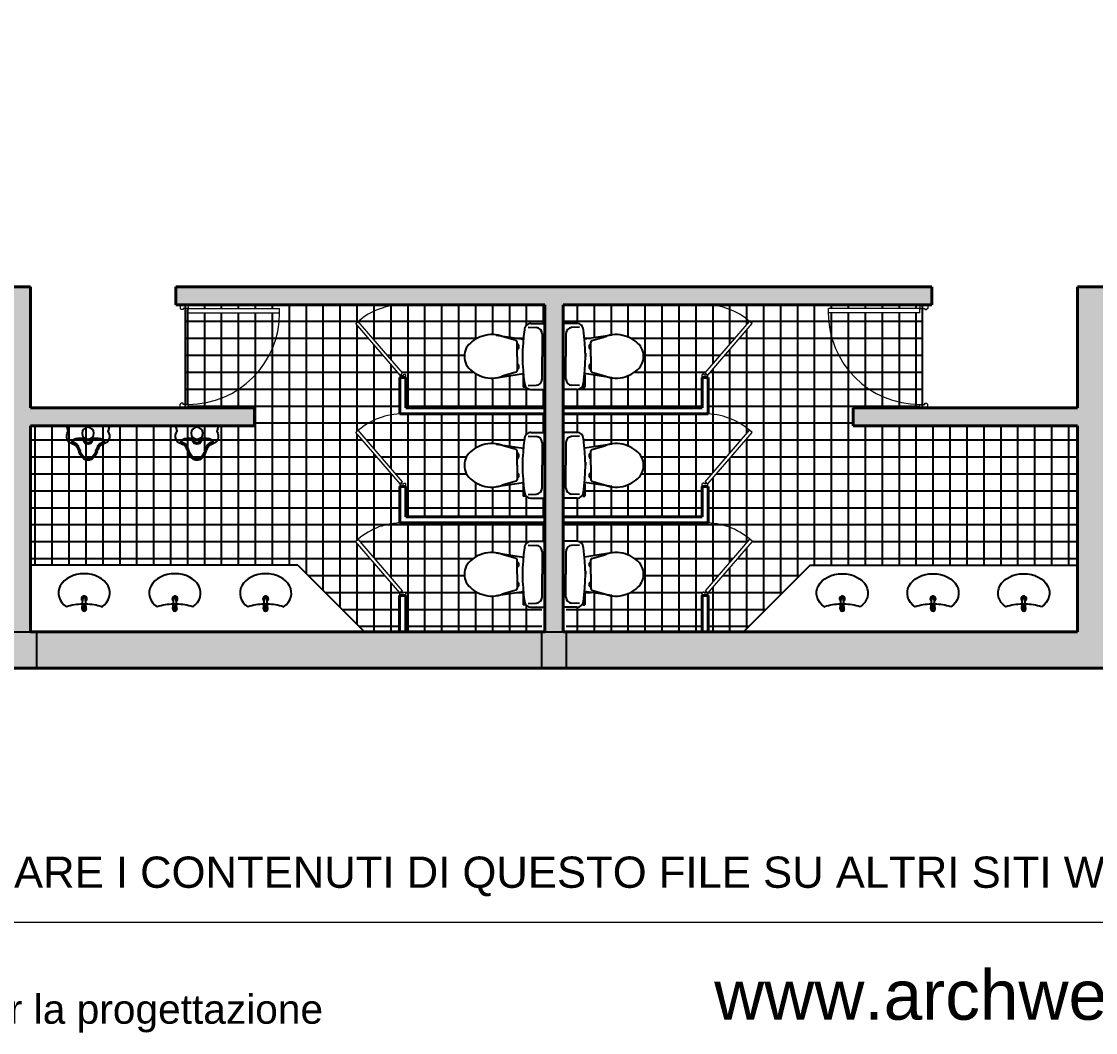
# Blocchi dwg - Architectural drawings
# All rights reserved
# Model space of a CAD drawing. Header units: millimetres. Extents: x 402.6 to 431.2, y 170 to 191.3.
# Drawn here: x 409.11 to 417.98, y 170.8 to 179.16 of the extents above; entities that cross this region are included whole.
import ezdxf

# ---------------------------------------------------------------- set-up
doc = ezdxf.new("R2010")
doc.units = ezdxf.units.MM
for name, color, linetype, lineweight in [('MURATURA sezioni - section wall', 7, 'Continuous', 40), ('PORTE finestre - doors windows', 252, 'Continuous', 5), ('www.archweb.it - All rights reserved', 2, 'Continuous', 5)]:
    doc.layers.add(name, color=color, linetype=linetype, lineweight=lineweight)
for name, color, linetype in [('MURATURE tratteggi - hatch wall', 253, 'Continuous'), ('PAVIMENTI - flooring', 250, 'Continuous'), ('SANITARI', 175, 'Continuous')]:
    doc.layers.add(name, color=color, linetype=linetype)
doc.layers.add('PILASTRI - structure', color=7, linetype='Continuous', plot=False)
doc.styles.get("Standard").update_dxf_attribs({"font": 'arial.ttf'})
pattern_1 = [(0, (0, 0), (3e-17, 0.14), []), (90, (0, 0), (-0.14, 4e-17), [])]

msp = doc.modelspace()

# ---------------------------------------------------------------- hatches: boundary and pattern name
at = {"layer": 'MURATURE tratteggi - hatch wall'}
h = msp.add_hatch(color=256, dxfattribs=at)
h.dxf.hatch_style = 1
h.paths.add_polyline_path([(413.0307, 188.3044), (412.7807, 188.3044), (412.7808, 188.0544), (412.8261, 188.0544), (412.8261, 179.8069), (409.8212, 179.8069), (409.8212, 180.5001), (409.6315, 180.5001), (409.6315, 180.3501), (409.6712, 180.3501), (409.6712, 179.6569), (416.6745, 179.6569), (416.6745, 180.0388), (416.7256, 180.0388), (416.7256, 180.1888), (416.5245, 180.1888), (416.5245, 179.8069), (414.5261, 179.8069), (414.5261, 180.3069), (414.3761, 180.3069), (414.3761, 179.8069), (412.9761, 179.8069), (412.9761, 181.0069), (415.6169, 181.0069), (415.6169, 181.1569), (412.9761, 181.1569), (412.9761, 188.0544), (413.0308, 188.0544)])
h.paths.add_polyline_path([(408.0307, 188.3044), (407.7807, 188.3044), (407.7808, 188.0544), (407.8212, 188.0544), (407.8212, 188.0045), (407.9712, 188.0045), (407.9712, 188.0544), (408.0308, 188.0544)])
h.paths.add_polyline_path([(407.9712, 187.0995), (407.8212, 187.0995), (407.8212, 185.0826), (407.7713, 185.0826), (407.7713, 184.9826), (407.8212, 184.9826), (407.8212, 179.6569), (408.0712, 179.6569), (408.0712, 180.3501), (408.1015, 180.3501), (408.1015, 180.5001), (407.9712, 180.5001)])
h.paths.add_polyline_path([(403.0308, 188.0444), (403.5157, 188.0444), (403.5157, 188.3045), (402.7808, 188.3045), (402.7808, 179.6568), (403.0308, 179.6568), (403.0308, 184.9825), (406.8663, 184.9826), (406.8663, 185.0826), (403.0308, 185.0826)])
h.paths.add_polyline_path([(419.4809, 188.3444), (416.9987, 188.3444), (416.9987, 188.0444), (417.8309, 188.0444), (417.8309, 180.1888), (417.7006, 180.1888), (417.7006, 180.0388), (417.8309, 180.0388), (417.8309, 179.6569), (421.3309, 179.6569), (421.3309, 179.8069), (419.6809, 179.8069), (419.6809, 180.3069), (419.5309, 180.3069), (419.5309, 179.8069), (418.1309, 179.8069), (418.1309, 181.0069), (419.6809, 181.0069), (419.6809, 181.1569), (418.1309, 181.1569), (418.1309, 183.1569), (421.3309, 183.1569), (421.3309, 183.3069), (418.1309, 183.3069), (418.1309, 188.0444), (419.4809, 188.0444)])
h.paths.add_polyline_path([(423.6434, 188.3444), (420.9809, 188.3444), (420.9809, 188.0444), (422.3309, 188.0444), (422.3309, 179.9569), (422.4809, 179.9569), (422.4809, 188.0444), (423.6434, 188.0444)])
h.paths.add_polyline_path([(427.8184, 188.3444), (425.1434, 188.3444), (425.1434, 188.0444), (426.3059, 188.0444), (426.3059, 183.3069), (423.4809, 183.3069), (423.4809, 183.1569), (426.3059, 183.1569), (426.3059, 181.1569), (424.7559, 181.1569), (424.7559, 181.0069), (426.3059, 181.0069), (426.3059, 179.8069), (424.9059, 179.8069), (424.9059, 180.3069), (424.7559, 180.3069), (424.7559, 179.8069), (423.5309, 179.8069), (423.5309, 179.6569), (428.6549, 179.6569), (428.6549, 179.8069), (428.0059, 179.8069), (428.0059, 180.3069), (427.8559, 180.3069), (427.8559, 179.8069), (426.4559, 179.8069), (426.4559, 181.0069), (428.0059, 181.0069), (428.0059, 181.1569), (426.4559, 181.1569), (426.4559, 183.1569), (429.6809, 183.1569), (429.6809, 183.3069), (426.4559, 183.3069), (426.4559, 188.0444), (427.8184, 188.0444)])
h.paths.add_polyline_path([(430.9809, 188.3444), (429.3184, 188.3444), (429.3184, 188.0444), (430.6809, 188.0444), (430.6809, 179.8069), (429.6549, 179.8069), (429.6549, 179.6569), (430.9809, 179.6569)])
h.paths.add_polyline_path([(430.9809, 176.9651), (427.3553, 176.9651), (427.3553, 176.8151), (430.6809, 176.8151), (430.6809, 174.1151), (427.7309, 174.1151), (427.7309, 175.9651), (427.5809, 175.9651), (427.5809, 174.1151), (426.4309, 174.1151), (426.4309, 175.8151), (426.8869, 175.8151), (426.8869, 175.9651), (426.4309, 175.9651), (426.4309, 176.8151), (426.5053, 176.8151), (426.5053, 176.9651), (421.8309, 176.9651), (421.8309, 176.8151), (426.2809, 176.8151), (426.2809, 174.1151), (420.1309, 174.1151), (420.1309, 174.5151), (419.9809, 174.5151), (419.9809, 174.1151), (418.1309, 174.1151), (418.1309, 175.6151), (419.9809, 175.6151), (419.9809, 175.4151), (420.1309, 175.4151), (420.1309, 176.9651), (417.8309, 176.9651), (417.8309, 175.9651), (415.9794, 175.9651), (415.9794, 175.8151), (417.8309, 175.8151), (417.8309, 174.1151), (413.5809, 174.1151), (413.5809, 176.8151), (416.6294, 176.8151), (416.6294, 176.9651), (410.3824, 176.9651), (410.3824, 176.8151), (413.4309, 176.8151), (413.4309, 174.1151), (409.1809, 174.1151), (409.1809, 175.8151), (411.0324, 175.8151), (411.0324, 175.9651), (409.1809, 175.9651), (409.1809, 176.9651), (408.5676, 176.9651), (408.5676, 176.8151), (409.0309, 176.8151), (409.0309, 174.1151), (402.9808, 174.1151), (402.9808, 176.8151), (404.0845, 176.8151), (404.0845, 176.9651), (402.7808, 176.9651), (402.7808, 173.8151), (430.9809, 173.8151)])
h.paths.add_polyline_path([(419.8309, 176.7651), (419.8309, 175.9151), (418.1309, 175.9151), (418.1309, 176.7651)], flags=16)
at = {"layer": 'PAVIMENTI - flooring'}
h = msp.add_hatch(dxfattribs=at)
h.set_pattern_fill('_USER', color=256, scale=0.14, style=0, double=1, pattern_type=0)
h.set_pattern_definition(pattern_1)
h.paths.add_polyline_path([(409.1809, 174.6651), (411.3895, 174.6651), (411.9395, 174.1151), (412.2309, 174.1151), (412.2309, 174.4151), (412.2324, 174.4151), (412.2324, 174.4361), (411.8665, 174.861), (411.8878, 174.8793, -0.169865), (412.2324, 175.0147), (412.2324, 175.3151), (412.2339, 175.3151), (412.2339, 175.3361), (411.868, 175.761), (411.8892, 175.7793, -0.169187), (412.2324, 175.9146), (412.2324, 176.2151), (412.2339, 176.2151), (412.2339, 176.2361), (411.868, 176.661), (411.8892, 176.6793, -0.178241), (412.2521, 176.8151), (410.4831, 176.8151), (410.4831, 176.7867), (411.2387, 176.7867), (411.2387, 176.749, -0.414214), (410.4831, 175.9934), (410.4831, 175.9651), (411.0324, 175.9651), (411.0324, 175.8151), (410.7323, 175.8151), (410.7219, 175.7753, 0.191102), (410.7228, 175.7677, -0.191102), (410.7219, 175.7753), (410.7323, 175.8151), (410.3791, 175.8151), (410.3895, 175.7753, -0.191103), (410.3886, 175.7677, 0.191103), (410.3895, 175.7753), (410.3791, 175.8151), (409.8323, 175.8151), (409.8219, 175.7753, 0.191102), (409.8228, 175.7677, -0.191102), (409.8219, 175.7753), (409.8323, 175.8151), (409.4791, 175.8151), (409.4895, 175.7753, -0.191101), (409.4886, 175.7677), (409.4886, 175.7677), (409.4886, 175.7677, -0.00003), (409.4886, 175.7677, 0.191102), (409.4895, 175.7753), (409.4791, 175.8151), (409.1809, 175.8151)])
h.paths.add_polyline_path([(412.2536, 174.4544), (412.2324, 174.4361), (412.2634, 174.4361), (412.2634, 174.4431), (412.2739, 174.4431), (412.2809, 174.4361), (412.2809, 174.4151), (412.2809, 174.1151), (413.4059, 174.1151), (413.4059, 174.3176), (413.3157, 174.3176, -0.294145), (413.2676, 174.3486), (413.2676, 174.3363), (413.2512, 174.3363), (413.2512, 174.4323, 0.026908), (413.2538, 174.4376, -0.001904), (413.2526, 174.4486), (413.0576, 174.4184, -0.077173), (412.981, 174.4101, -0.083251), (412.8971, 174.4291, -0.091357), (412.8289, 174.4679, -0.110468), (412.7817, 174.5223, -0.114706), (412.7659, 174.5901, -0.114706), (412.7817, 174.6578, -0.110468), (412.8289, 174.7122, -0.091357), (412.8971, 174.7511, -0.083251), (412.981, 174.7701, -0.069464), (413.0502, 174.7629), (413.253, 174.7315, -0.013532), (413.2628, 174.8097, -0.414361), (413.3157, 174.8626), (413.4309, 174.8626), (413.4309, 175.0151), (412.2506, 175.0151, 0.178241), (411.8878, 174.8793)])
h.paths.add_polyline_path([(412.2824, 175.0651), (413.4309, 175.0651), (413.4309, 175.2176), (413.3157, 175.2176, -0.294145), (413.2676, 175.2486), (413.2676, 175.2363), (413.2512, 175.2363), (413.2512, 175.3323, 0.026908), (413.2538, 175.3376, -0.001904), (413.2526, 175.3486), (413.0576, 175.3184, -0.077173), (412.981, 175.3101, -0.083251), (412.8971, 175.3291, -0.091357), (412.8289, 175.3679, -0.110468), (412.7817, 175.4223, -0.114706), (412.7659, 175.4901, -0.114706), (412.7817, 175.5578, -0.110468), (412.8289, 175.6122, -0.091357), (412.8971, 175.6511, -0.083251), (412.981, 175.6701, -0.069464), (413.0502, 175.6629), (413.253, 175.6315, -0.013532), (413.2628, 175.7097, -0.414361), (413.3157, 175.7626), (413.4309, 175.7626), (413.4309, 175.9151), (412.2521, 175.9151, 0.178241), (411.8892, 175.7793), (412.2551, 175.3544), (412.2339, 175.3361), (412.2649, 175.3361), (412.2649, 175.3431), (412.2754, 175.3431), (412.2824, 175.3361), (412.2824, 175.3151)])
h.paths.add_polyline_path([(412.2339, 176.2361), (412.2649, 176.2361), (412.2649, 176.2431), (412.2754, 176.2431), (412.2824, 176.2361), (412.2824, 176.2151), (412.2824, 175.9651), (413.4309, 175.9651), (413.4309, 176.1176), (413.3157, 176.1176, -0.294145), (413.2676, 176.1486), (413.2676, 176.1363), (413.2512, 176.1363), (413.2512, 176.2323, 0.026908), (413.2538, 176.2376, -0.001904), (413.2526, 176.2486), (413.0576, 176.2184, -0.077173), (412.981, 176.2101, -0.083251), (412.8971, 176.2291, -0.091357), (412.8289, 176.2679, -0.110468), (412.7817, 176.3223, -0.114706), (412.7659, 176.3901, -0.114706), (412.7817, 176.4578, -0.110468), (412.8289, 176.5122, -0.091357), (412.8971, 176.5511, -0.083251), (412.981, 176.5701, -0.069464), (413.0502, 176.5629), (413.253, 176.5315, -0.013532), (413.2628, 176.6097, -0.414361), (413.3157, 176.6626), (413.4309, 176.6626), (413.4309, 176.8151), (412.2521, 176.8151, 0.178241), (411.8892, 176.6793), (412.2551, 176.2544)])
h.paths.add_polyline_path([(410.4612, 175.9934), (410.4831, 175.9934, 0.414214), (411.2387, 176.749), (410.4831, 176.749), (410.4831, 176.7867), (410.4612, 176.7867)], flags=17)
h = msp.add_hatch(dxfattribs=at)
h.set_pattern_fill('_USER', color=256, scale=0.14, style=0, double=1, pattern_type=0)
h.set_pattern_definition(pattern_1)
h.paths.add_polyline_path([(417.8309, 174.6651), (415.6224, 174.6651), (415.0724, 174.1151), (414.7809, 174.1151), (414.7809, 174.4151), (414.7794, 174.4151), (414.7794, 174.4361), (415.1453, 174.861), (415.1241, 174.8793, 0.169865), (414.7794, 175.0147), (414.7794, 175.3151), (414.778, 175.3151), (414.778, 175.3361), (415.1438, 175.761), (415.1226, 175.7793, 0.169187), (414.7794, 175.9146), (414.7794, 176.2151), (414.778, 176.2151), (414.778, 176.2361), (415.1438, 176.661), (415.1226, 176.6793, 0.178241), (414.7597, 176.8151), (416.5287, 176.8151), (416.5287, 176.7867), (415.7732, 176.7867), (415.7732, 176.749, 0.414214), (416.5287, 175.9934), (416.5287, 175.9651), (415.9794, 175.9651), (415.9794, 175.8151), (416.2795, 175.8151), (416.29, 175.7753, -0.191102), (416.289, 175.7677, 0.191102), (416.29, 175.7753), (416.2795, 175.8151), (416.6328, 175.8151), (416.6224, 175.7753, 0.191103), (416.6233, 175.7677, -0.191103), (416.6224, 175.7753), (416.6328, 175.8151), (417.1795, 175.8151), (417.19, 175.7753, -0.191102), (417.189, 175.7677, 0.191102), (417.19, 175.7753), (417.1795, 175.8151), (417.5328, 175.8151), (417.5224, 175.7753, 0.191101), (417.5233, 175.7677), (417.5233, 175.7677), (417.5233, 175.7677, 0.00003), (417.5233, 175.7677, -0.191102), (417.5224, 175.7753), (417.5328, 175.8151), (417.8309, 175.8151)])
h.paths.add_polyline_path([(414.7582, 174.4544), (414.7794, 174.4361), (414.7484, 174.4361), (414.7484, 174.4431), (414.7379, 174.4431), (414.7309, 174.4361), (414.7309, 174.4151), (414.7309, 174.1151), (413.6059, 174.1151), (413.6059, 174.3176), (413.6961, 174.3176, 0.294145), (413.7443, 174.3486), (413.7443, 174.3363), (413.7607, 174.3363), (413.7607, 174.4323, -0.026908), (413.7581, 174.4376, 0.001904), (413.7592, 174.4486), (413.9543, 174.4184, 0.077173), (414.0309, 174.4101, 0.083251), (414.1148, 174.4291, 0.091357), (414.1829, 174.4679, 0.110468), (414.2302, 174.5223, 0.114706), (414.2459, 174.5901, 0.114706), (414.2302, 174.6578, 0.110468), (414.1829, 174.7122, 0.091357), (414.1148, 174.7511, 0.083251), (414.0309, 174.7701, 0.069464), (413.9616, 174.7629), (413.7589, 174.7315, 0.013532), (413.749, 174.8097, 0.414361), (413.6961, 174.8626), (413.5809, 174.8626), (413.5809, 175.0151), (414.7612, 175.0151, -0.178241), (415.1241, 174.8793)])
h.paths.add_polyline_path([(414.7294, 175.0651), (413.5809, 175.0651), (413.5809, 175.2176), (413.6961, 175.2176, 0.294145), (413.7443, 175.2486), (413.7443, 175.2363), (413.7607, 175.2363), (413.7607, 175.3323, -0.026908), (413.7581, 175.3376, 0.001904), (413.7592, 175.3486), (413.9543, 175.3184, 0.077173), (414.0309, 175.3101, 0.083251), (414.1148, 175.3291, 0.091357), (414.1829, 175.3679, 0.110468), (414.2302, 175.4223, 0.114706), (414.2459, 175.4901, 0.114706), (414.2302, 175.5578, 0.110468), (414.1829, 175.6122, 0.091357), (414.1148, 175.6511, 0.083251), (414.0309, 175.6701, 0.069464), (413.9616, 175.6629), (413.7589, 175.6315, 0.013532), (413.749, 175.7097, 0.414361), (413.6961, 175.7626), (413.5809, 175.7626), (413.5809, 175.9151), (414.7597, 175.9151, -0.178241), (415.1226, 175.7793), (414.7567, 175.3544), (414.778, 175.3361), (414.747, 175.3361), (414.747, 175.3431), (414.7365, 175.3431), (414.7294, 175.3361), (414.7294, 175.3151)])
h.paths.add_polyline_path([(414.778, 176.2361), (414.747, 176.2361), (414.747, 176.2431), (414.7365, 176.2431), (414.7294, 176.2361), (414.7294, 176.2151), (414.7294, 175.9651), (413.5809, 175.9651), (413.5809, 176.1176), (413.6961, 176.1176, 0.294145), (413.7443, 176.1486), (413.7443, 176.1363), (413.7607, 176.1363), (413.7607, 176.2323, -0.026908), (413.7581, 176.2376, 0.001904), (413.7592, 176.2486), (413.9543, 176.2184, 0.077173), (414.0309, 176.2101, 0.083251), (414.1148, 176.2291, 0.091357), (414.1829, 176.2679, 0.110468), (414.2302, 176.3223, 0.114706), (414.2459, 176.3901, 0.114706), (414.2302, 176.4578, 0.110468), (414.1829, 176.5122, 0.091357), (414.1148, 176.5511, 0.083251), (414.0309, 176.5701, 0.069464), (413.9616, 176.5629), (413.7589, 176.5315, 0.013532), (413.749, 176.6097, 0.414361), (413.6961, 176.6626), (413.5809, 176.6626), (413.5809, 176.8151), (414.7597, 176.8151, -0.178241), (415.1226, 176.6793), (414.7567, 176.2544)])
h.paths.add_polyline_path([(416.5506, 175.9934), (416.5287, 175.9934, -0.414214), (415.7732, 176.749), (416.5287, 176.749), (416.5287, 176.7867), (416.5506, 176.7867)], flags=17)

# ---------------------------------------------------------------- linework, layer by layer
at = {"layer": 'MURATURA sezioni - section wall'}
for p, q in [((409.1809, 176.9651), (408.5676, 176.9651)), ((409.1809, 175.9651), (409.1809, 176.9651)), ((416.6294, 176.9651), (410.3824, 176.9651)), ((410.3824, 176.9651), (410.3824, 176.8151)), ((416.6294, 176.9651), (416.6294, 176.8151)), ((417.8309, 175.9651), (417.8309, 176.9651)), ((417.8309, 176.9651), (420.1309, 176.9651)), ((413.4309, 176.8151), (410.3824, 176.8151)), ((413.4309, 174.1151), (413.4309, 176.8151)), ((413.5809, 174.1151), (413.5809, 176.8151)), ((416.6294, 176.8151), (413.5809, 176.8151)), ((412.2824, 176.2151), (412.2324, 176.2151)), ((412.2324, 175.9151), (412.2324, 176.2151)), ((412.2824, 175.9651), (412.2824, 176.2151)), ((414.7294, 175.9651), (414.7294, 176.2151)), ((414.7294, 176.2151), (414.7794, 176.2151)), ((414.7794, 175.9151), (414.7794, 176.2151)), ((411.0324, 175.9651), (409.1809, 175.9651)), ((411.0324, 175.9651), (411.0324, 175.8151)), ((412.2324, 175.9151), (413.4309, 175.9151)), ((412.2824, 175.9651), (413.4309, 175.9651)), ((414.7294, 175.9651), (413.5809, 175.9651)), ((414.7794, 175.9151), (413.5809, 175.9151)), ((415.9794, 175.9651), (417.8309, 175.9651)), ((415.9794, 175.9651), (415.9794, 175.8151)), ((409.1809, 175.8151), (409.1809, 174.1151)), ((411.0324, 175.8151), (409.1809, 175.8151)), ((415.9794, 175.8151), (417.8309, 175.8151)), ((417.8309, 174.1151), (417.8309, 175.8151)), ((412.2824, 175.3151), (412.2324, 175.3151)), ((412.2324, 175.0151), (412.2324, 175.3151)), ((412.2824, 175.0651), (412.2824, 175.3151)), ((414.7294, 175.0651), (414.7294, 175.3151)), ((414.7294, 175.3151), (414.7794, 175.3151)), ((414.7794, 175.0151), (414.7794, 175.3151)), ((412.2324, 175.0151), (413.4309, 175.0151)), ((412.2824, 175.0651), (413.4309, 175.0651)), ((414.7294, 175.0651), (413.5809, 175.0651)), ((414.7794, 175.0151), (413.5809, 175.0151)), ((412.2809, 174.4151), (412.2309, 174.4151)), ((412.2309, 174.1151), (412.2309, 174.4151)), ((412.2809, 174.1151), (412.2809, 174.4151)), ((414.7309, 174.1151), (414.7309, 174.4151)), ((414.7309, 174.4151), (414.7809, 174.4151)), ((414.7809, 174.1151), (414.7809, 174.4151)), ((413.4309, 174.1151), (409.1809, 174.1151)), ((417.8309, 174.1151), (413.5809, 174.1151))]:
    msp.add_line(p, q, dxfattribs=at)
msp.add_lwpolyline([(402.7808, 176.9651), (402.7808, 173.8151), (430.9809, 173.8151)], dxfattribs=at)
at = {"layer": 'PAVIMENTI - flooring'}
for p, q in [((410.4612, 175.9651), (410.4612, 176.8151)), ((416.5506, 175.9651), (416.5506, 176.8151))]:
    msp.add_line(p, q, dxfattribs=at)
at = {"layer": 'PILASTRI - structure'}
for points in [[(409.2309, 173.8151), (409.0309, 173.8151), (409.0309, 174.1151), (409.2309, 174.1151)], [(413.6059, 173.8151), (413.4059, 173.8151), (413.4059, 174.1151), (413.6059, 174.1151)]]:
    msp.add_lwpolyline(points, close=True, dxfattribs=at)
at = {"layer": 'PORTE finestre - doors windows', "color": 2}
for p, q in [((410.417, 176.8151), (410.417, 176.7867)), ((410.4831, 176.8151), (410.4831, 176.7867)), ((416.5287, 176.8151), (416.5287, 176.7867)), ((416.5948, 176.8151), (416.5948, 176.7867)), ((410.417, 176.7867), (410.4264, 176.7773)), ((410.4406, 176.7773), (410.4264, 176.7773)), ((410.4406, 176.7867), (410.4406, 176.7773)), ((410.4831, 176.7867), (410.4406, 176.7867)), ((410.4831, 176.749), (410.4831, 176.7867)), ((410.4831, 176.7867), (411.2387, 176.7867)), ((410.4831, 176.749), (411.2387, 176.749)), ((411.2387, 176.749), (411.2387, 176.7867)), ((415.7732, 176.749), (415.7732, 176.7867)), ((416.5287, 176.7867), (415.7732, 176.7867)), ((416.5287, 176.749), (415.7732, 176.749)), ((416.5287, 176.749), (416.5287, 176.7867)), ((416.5287, 176.7867), (416.5712, 176.7867)), ((416.5712, 176.7867), (416.5712, 176.7773)), ((416.5712, 176.7773), (416.5854, 176.7773)), ((416.5948, 176.7867), (416.5854, 176.7773)), ((411.868, 176.661), (411.8892, 176.6793)), ((412.2339, 176.2361), (411.868, 176.661)), ((412.2551, 176.2544), (411.8892, 176.6793)), ((414.7567, 176.2544), (415.1226, 176.6793)), ((414.778, 176.2361), (415.1438, 176.661)), ((415.1438, 176.661), (415.1226, 176.6793)), ((412.2551, 176.2544), (412.2339, 176.2361)), ((412.2339, 176.2361), (412.2649, 176.2361)), ((412.2339, 176.2151), (412.2339, 176.2361)), ((412.2649, 176.2431), (412.2754, 176.2431)), ((412.2649, 176.2361), (412.2649, 176.2431)), ((412.2824, 176.2361), (412.2754, 176.2431)), ((412.2824, 176.2151), (412.2824, 176.2361)), ((414.7294, 176.2361), (414.7365, 176.2431)), ((414.7294, 176.2151), (414.7294, 176.2361)), ((414.747, 176.2431), (414.7365, 176.2431)), ((414.747, 176.2361), (414.747, 176.2431)), ((414.778, 176.2361), (414.747, 176.2361)), ((414.7567, 176.2544), (414.778, 176.2361)), ((414.778, 176.2151), (414.778, 176.2361)), ((410.417, 175.9934), (410.4264, 176.0029)), ((410.417, 175.9651), (410.417, 175.9934)), ((410.4406, 176.0029), (410.4264, 176.0029)), ((410.4406, 175.9934), (410.4406, 176.0029)), ((410.4831, 175.9934), (410.4406, 175.9934)), ((410.4831, 175.9651), (410.4831, 175.9934)), ((416.5287, 175.9934), (416.5712, 175.9934)), ((416.5287, 175.9651), (416.5287, 175.9934)), ((416.5712, 176.0029), (416.5854, 176.0029)), ((416.5712, 175.9934), (416.5712, 176.0029)), ((416.5948, 175.9934), (416.5854, 176.0029)), ((416.5948, 175.9651), (416.5948, 175.9934)), ((411.868, 175.761), (411.8892, 175.7793)), ((412.2339, 175.3361), (411.868, 175.761)), ((412.2551, 175.3544), (411.8892, 175.7793)), ((414.7567, 175.3544), (415.1226, 175.7793)), ((414.778, 175.3361), (415.1438, 175.761)), ((415.1438, 175.761), (415.1226, 175.7793)), ((412.2551, 175.3544), (412.2339, 175.3361)), ((412.2339, 175.3361), (412.2649, 175.3361)), ((412.2339, 175.3151), (412.2339, 175.3361)), ((412.2649, 175.3431), (412.2754, 175.3431)), ((412.2649, 175.3361), (412.2649, 175.3431)), ((412.2824, 175.3361), (412.2754, 175.3431)), ((412.2824, 175.3151), (412.2824, 175.3361)), ((414.7294, 175.3361), (414.7365, 175.3431)), ((414.7294, 175.3151), (414.7294, 175.3361)), ((414.747, 175.3431), (414.7365, 175.3431)), ((414.747, 175.3361), (414.747, 175.3431)), ((414.778, 175.3361), (414.747, 175.3361)), ((414.7567, 175.3544), (414.778, 175.3361)), ((414.778, 175.3151), (414.778, 175.3361)), ((411.8665, 174.861), (411.8878, 174.8793)), ((412.2324, 174.4361), (411.8665, 174.861)), ((412.2536, 174.4544), (411.8878, 174.8793)), ((414.7582, 174.4544), (415.1241, 174.8793)), ((414.7794, 174.4361), (415.1453, 174.861)), ((415.1453, 174.861), (415.1241, 174.8793)), ((412.2536, 174.4544), (412.2324, 174.4361)), ((412.2324, 174.4361), (412.2634, 174.4361)), ((412.2324, 174.4151), (412.2324, 174.4361)), ((412.2634, 174.4431), (412.2739, 174.4431)), ((412.2634, 174.4361), (412.2634, 174.4431)), ((412.2809, 174.4361), (412.2739, 174.4431)), ((412.2809, 174.4151), (412.2809, 174.4361)), ((414.7309, 174.4361), (414.7379, 174.4431)), ((414.7309, 174.4151), (414.7309, 174.4361)), ((414.7484, 174.4431), (414.7379, 174.4431)), ((414.7484, 174.4361), (414.7484, 174.4431)), ((414.7794, 174.4361), (414.7484, 174.4361)), ((414.7582, 174.4544), (414.7794, 174.4361)), ((414.7794, 174.4151), (414.7794, 174.4361))]:
    msp.add_line(p, q, dxfattribs=at)
at = {"layer": 'PORTE finestre - doors windows', "color": 251}
for centre, radius, start, end in [((412.2551, 176.2544), 0.5607, 89.69166, 130.73353), ((414.7567, 176.2544), 0.5607, 49.26647, 90.30834), ((410.4831, 176.749), 0.7556, 270, 0), ((416.5287, 176.749), 0.7556, 180, 270), ((412.2551, 175.3544), 0.5607, 89.69166, 130.73353), ((414.7567, 175.3544), 0.5607, 49.26647, 90.30834), ((412.2536, 174.4544), 0.5607, 89.69166, 130.73353), ((414.7582, 174.4544), 0.5607, 49.26647, 90.30834)]:
    msp.add_arc(centre, radius, start, end, dxfattribs=at)
at = {"layer": 'SANITARI'}
for p, q in [((413.2938, 176.6316), (413.3601, 176.6284)), ((413.3157, 176.6626), (413.4309, 176.6626)), ((413.4309, 176.1176), (413.4309, 176.6626)), ((413.6961, 176.6626), (413.5809, 176.6626)), ((413.5809, 176.1176), (413.5809, 176.6626)), ((413.7181, 176.6316), (413.6518, 176.6284)), ((413.4072, 176.579), (413.4072, 176.3901)), ((413.6046, 176.579), (413.6046, 176.3901)), ((413.4072, 176.2012), (413.4072, 176.3901)), ((413.6046, 176.2012), (413.6046, 176.3901)), ((413.2938, 176.1486), (413.3601, 176.1517)), ((413.3157, 176.1176), (413.4309, 176.1176)), ((413.6961, 176.1176), (413.5809, 176.1176)), ((413.7181, 176.1486), (413.6518, 176.1517)), ((409.4791, 175.8151), (409.8323, 175.8151)), ((410.3791, 175.8151), (410.7323, 175.8151)), ((409.6184, 175.7237), (409.6157, 175.7272)), ((410.5184, 175.7237), (410.5157, 175.7272)), ((413.2938, 175.7316), (413.3601, 175.7284)), ((413.3157, 175.7626), (413.4309, 175.7626)), ((413.4309, 175.2176), (413.4309, 175.7626)), ((413.6961, 175.7626), (413.5809, 175.7626)), ((413.5809, 175.2176), (413.5809, 175.7626)), ((413.7181, 175.7316), (413.6518, 175.7284)), ((413.4072, 175.679), (413.4072, 175.4901)), ((413.6046, 175.679), (413.6046, 175.4901)), ((413.4072, 175.3012), (413.4072, 175.4901)), ((413.6046, 175.3012), (413.6046, 175.4901)), ((413.2938, 175.2486), (413.3601, 175.2517)), ((413.3157, 175.2176), (413.4309, 175.2176)), ((413.6961, 175.2176), (413.5809, 175.2176)), ((413.7181, 175.2486), (413.6518, 175.2517)), ((413.3157, 174.8626), (413.4309, 174.8626)), ((413.4309, 174.3176), (413.4309, 174.8626)), ((413.6961, 174.8626), (413.5809, 174.8626)), ((413.5809, 174.3176), (413.5809, 174.8626)), ((413.2938, 174.8316), (413.3601, 174.8284)), ((413.4072, 174.779), (413.4072, 174.5901)), ((413.6046, 174.779), (413.6046, 174.5901)), ((413.7181, 174.8316), (413.6518, 174.8284)), ((411.3895, 174.6651), (409.1809, 174.6651)), ((411.3895, 174.6651), (411.9395, 174.1151)), ((415.6224, 174.6651), (415.0724, 174.1151)), ((415.6224, 174.6651), (417.8309, 174.6651)), ((413.4072, 174.4012), (413.4072, 174.5901)), ((413.6046, 174.4012), (413.6046, 174.5901)), ((409.6069, 174.3048), (409.6137, 174.3881)), ((409.6409, 174.3041), (409.6341, 174.3881)), ((410.3569, 174.3048), (410.3637, 174.3881)), ((410.3909, 174.3041), (410.3841, 174.3881)), ((411.1069, 174.3048), (411.1137, 174.3881)), ((411.1409, 174.3041), (411.1341, 174.3881)), ((413.2938, 174.3486), (413.3601, 174.3517)), ((413.3157, 174.3176), (413.4309, 174.3176)), ((413.6961, 174.3176), (413.5809, 174.3176)), ((413.7181, 174.3486), (413.6518, 174.3517)), ((415.871, 174.3041), (415.8778, 174.3881)), ((415.9049, 174.3048), (415.8982, 174.3881)), ((416.621, 174.3041), (416.6278, 174.3881)), ((416.6549, 174.3048), (416.6482, 174.3881)), ((417.371, 174.3041), (417.3778, 174.3881)), ((417.4049, 174.3048), (417.3982, 174.3881))]:
    msp.add_line(p, q, dxfattribs=at)
at = {"layer": 'SANITARI', "linetype": 'Continuous'}
for p, q in [((413.029, 176.5662), (413.2549, 176.5312)), ((413.1927, 176.5212), (413.0783, 176.5531)), ((413.9828, 176.5662), (413.757, 176.5312)), ((413.8191, 176.5212), (413.9335, 176.5531)), ((413.2009, 176.3901), (413.2009, 176.5087)), ((413.8109, 176.3901), (413.8109, 176.5087)), ((413.2009, 176.3901), (413.2009, 176.2714)), ((413.2459, 176.4175), (413.2459, 176.3901)), ((413.7659, 176.4175), (413.7659, 176.3901)), ((413.8109, 176.3901), (413.8109, 176.2714)), ((413.1927, 176.2589), (413.0783, 176.2262)), ((413.8191, 176.2589), (413.9335, 176.2262)), ((413.029, 176.214), (413.2545, 176.2489)), ((413.2512, 176.2323), (413.2512, 176.1363)), ((413.9828, 176.214), (413.7573, 176.2489)), ((413.7607, 176.2323), (413.7607, 176.1363)), ((413.2676, 176.1363), (413.2512, 176.1363)), ((413.2676, 176.1486), (413.2676, 176.1363)), ((413.7443, 176.1486), (413.7443, 176.1363)), ((413.7443, 176.1363), (413.7607, 176.1363)), ((413.029, 175.6662), (413.2549, 175.6312)), ((413.1927, 175.6212), (413.0783, 175.6531)), ((413.9828, 175.6662), (413.757, 175.6312)), ((413.8191, 175.6212), (413.9335, 175.6531)), ((413.2009, 175.4901), (413.2009, 175.6087)), ((413.8109, 175.4901), (413.8109, 175.6087)), ((413.2009, 175.4901), (413.2009, 175.3714)), ((413.2459, 175.5175), (413.2459, 175.4901)), ((413.7659, 175.5175), (413.7659, 175.4901)), ((413.8109, 175.4901), (413.8109, 175.3714)), ((413.029, 175.314), (413.2545, 175.3489)), ((413.1927, 175.3589), (413.0783, 175.3262)), ((413.2512, 175.3323), (413.2512, 175.2363)), ((413.9828, 175.314), (413.7573, 175.3489)), ((413.7607, 175.3323), (413.7607, 175.2363)), ((413.8191, 175.3589), (413.9335, 175.3262)), ((413.2676, 175.2363), (413.2512, 175.2363)), ((413.2676, 175.2486), (413.2676, 175.2363)), ((413.7443, 175.2486), (413.7443, 175.2363)), ((413.7443, 175.2363), (413.7607, 175.2363)), ((413.029, 174.7662), (413.2549, 174.7312)), ((413.1927, 174.7212), (413.0783, 174.7531)), ((413.9828, 174.7662), (413.757, 174.7312)), ((413.8191, 174.7212), (413.9335, 174.7531)), ((413.2009, 174.5901), (413.2009, 174.7087)), ((413.8109, 174.5901), (413.8109, 174.7087)), ((413.2009, 174.5901), (413.2009, 174.4714)), ((413.2459, 174.6175), (413.2459, 174.5901)), ((413.7659, 174.6175), (413.7659, 174.5901)), ((413.8109, 174.5901), (413.8109, 174.4714)), ((413.029, 174.414), (413.2545, 174.4489)), ((413.1927, 174.4589), (413.0783, 174.4262)), ((413.2512, 174.4323), (413.2512, 174.3363)), ((413.9828, 174.414), (413.7573, 174.4489)), ((413.7607, 174.4323), (413.7607, 174.3363)), ((413.8191, 174.4589), (413.9335, 174.4262)), ((413.2676, 174.3363), (413.2512, 174.3363)), ((413.2676, 174.3486), (413.2676, 174.3363)), ((413.7443, 174.3486), (413.7443, 174.3363)), ((413.7443, 174.3363), (413.7607, 174.3363))]:
    msp.add_line(p, q, dxfattribs=at)
at = {"layer": 'SANITARI', "linetype": 'ByBlock'}
for p, q in [((409.4791, 175.8151), (409.8323, 175.8151)), ((410.3791, 175.8151), (410.7323, 175.8151)), ((409.6184, 175.7237), (409.6157, 175.7272)), ((410.5184, 175.7237), (410.5157, 175.7272))]:
    msp.add_line(p, q, dxfattribs=at)
at = {"layer": 'SANITARI', "linetype": 'ByBlock', "extrusion": (2.18669e-28, -1.22461e-16, -1)}
for p, q in [((409.4791, 175.8151), (409.4895, 175.7753)), ((409.8323, 175.8151), (409.8219, 175.7753)), ((410.3791, 175.8151), (410.3895, 175.7753)), ((410.7323, 175.8151), (410.7219, 175.7753))]:
    msp.add_line(p, q, dxfattribs=at)
at = {"layer": 'SANITARI', "extrusion": (2.03888e-28, -1.22461e-16, -1)}
for p, q in [((409.4791, 175.8151), (409.4895, 175.7753)), ((409.8323, 175.8151), (409.8219, 175.7753)), ((410.3791, 175.8151), (410.3895, 175.7753)), ((410.7323, 175.8151), (410.7219, 175.7753))]:
    msp.add_line(p, q, dxfattribs=at)
at = {"layer": 'SANITARI'}
for points in [[(409.6213, 174.3191), (409.6213, 174.3444), (409.6264, 174.3444), (409.6264, 174.3191)], [(410.3713, 174.3191), (410.3713, 174.3444), (410.3764, 174.3444), (410.3764, 174.3191)], [(411.1213, 174.3191), (411.1213, 174.3444), (411.1264, 174.3444), (411.1264, 174.3191)], [(415.8905, 174.3191), (415.8905, 174.3444), (415.8854, 174.3444), (415.8854, 174.3191)], [(416.6405, 174.3191), (416.6405, 174.3444), (416.6354, 174.3444), (416.6354, 174.3191)], [(417.3905, 174.3191), (417.3905, 174.3444), (417.3854, 174.3444), (417.3854, 174.3191)]]:
    msp.add_lwpolyline(points, dxfattribs=at)
at = {"layer": 'SANITARI', "linetype": 'ByBlock', "extrusion": (2.18669e-28, -1.22461e-16, -1)}
for centre in [(-409.6557, 175.7555), (-410.5557, 175.7555)]:
    msp.add_circle(centre, 0.049, dxfattribs=at)
at = {"layer": 'SANITARI', "extrusion": (2.03888e-28, -1.22461e-16, -1)}
for centre in [(-409.6557, 175.7555), (-410.5557, 175.7555)]:
    msp.add_circle(centre, 0.049, dxfattribs=at)
at = {"layer": 'SANITARI'}
for centre, radius in [((409.6239, 174.3041), 0.0153), ((409.6239, 174.3041), 0.00893), ((410.3739, 174.3041), 0.0153), ((410.3739, 174.3041), 0.00893), ((411.1239, 174.3041), 0.0153), ((411.1239, 174.3041), 0.00893), ((415.888, 174.3041), 0.0153), ((415.888, 174.3041), 0.00893), ((416.638, 174.3041), 0.0153), ((416.638, 174.3041), 0.00893), ((417.388, 174.3041), 0.0153), ((417.388, 174.3041), 0.00893)]:
    msp.add_circle(centre, radius, dxfattribs=at)
at = {"layer": 'SANITARI', "linetype": 'Continuous'}
for centre, radius, start, end in [((413.3157, 176.6097), 0.0529, 90, 180.02875), ((413.6961, 176.6097), 0.0529, 359.97125, 90), ((412.9684, 176.3466), 0.2165, 109.24287, 130.12232), ((412.9957, 176.3104), 0.26, 93.24774, 112.28367), ((412.9899, 176.3184), 0.2519, 72.68576, 92.02932), ((412.9987, 176.3856), 0.1854, 64.57398, 69.10934), ((414.7025, 176.3884), 1.4566, 171.26338, 188.78737), ((412.3093, 176.3884), 1.4566, 351.21263, 8.73662), ((414.0131, 176.3856), 0.1854, 110.89066, 115.42602), ((414.022, 176.3184), 0.2519, 87.97068, 107.31424), ((414.0162, 176.3104), 0.26, 67.71633, 86.75226), ((414.0434, 176.3466), 0.2165, 49.87768, 70.75713), ((412.9195, 176.3901), 0.1536, 153.82562, 180), ((412.9269, 176.3794), 0.165, 126.42558, 151.6408), ((413.1873, 176.5087), 0.0136, 0, 66.56016), ((413.8245, 176.5087), 0.0136, 113.43984, 180), ((414.0849, 176.3794), 0.165, 28.3592, 53.57442), ((414.0924, 176.3901), 0.1536, 0, 26.17438), ((412.9195, 176.3901), 0.1536, 180, 206.17438), ((414.0924, 176.3901), 0.1536, 333.82562, 0), ((412.9269, 176.4007), 0.165, 208.3592, 233.57442), ((412.9684, 176.4335), 0.2165, 229.87768, 250.75713), ((413.1873, 176.2714), 0.0136, 293.43984, 0), ((413.8245, 176.2714), 0.0136, 180, 246.56016), ((414.0434, 176.4335), 0.2165, 289.24287, 310.12232), ((414.0849, 176.4007), 0.165, 306.42558, 331.6408), ((412.9957, 176.4697), 0.26, 247.71633, 266.75226), ((412.9925, 176.461), 0.2512, 267.37046, 286.7395), ((412.9987, 176.3937), 0.1854, 290.89066, 295.42602), ((413.2032, 176.2588), 0.0548, 331.11386, 342.32175), ((413.8086, 176.2588), 0.0548, 197.67825, 208.88614), ((414.0131, 176.3937), 0.1854, 244.57398, 249.10934), ((414.0194, 176.461), 0.2512, 253.2605, 272.62954), ((414.0162, 176.4697), 0.26, 273.24774, 292.28367), ((413.3157, 176.1705), 0.0529, 184.94144, 270), ((413.6961, 176.1705), 0.0529, 270, 355.05856), ((413.3157, 175.7097), 0.0529, 90, 180.02875), ((413.6961, 175.7097), 0.0529, 359.97125, 90), ((412.9684, 175.4466), 0.2165, 109.24287, 130.12232), ((412.9957, 175.4104), 0.26, 93.24774, 112.28367), ((412.9899, 175.4184), 0.2519, 72.68576, 92.02932), ((412.9987, 175.4856), 0.1854, 64.57398, 69.10934), ((414.7025, 175.4884), 1.4566, 171.26338, 188.78737), ((412.3093, 175.4884), 1.4566, 351.21263, 8.73662), ((414.0131, 175.4856), 0.1854, 110.89066, 115.42602), ((414.022, 175.4184), 0.2519, 87.97068, 107.31424), ((414.0162, 175.4104), 0.26, 67.71633, 86.75226), ((414.0434, 175.4466), 0.2165, 49.87768, 70.75713), ((412.9195, 175.4901), 0.1536, 153.82562, 180), ((412.9269, 175.4794), 0.165, 126.42558, 151.6408), ((413.1873, 175.6087), 0.0136, 0, 66.56016), ((413.8245, 175.6087), 0.0136, 113.43984, 180), ((414.0849, 175.4794), 0.165, 28.3592, 53.57442), ((414.0924, 175.4901), 0.1536, 0, 26.17438), ((412.9195, 175.4901), 0.1536, 180, 206.17438), ((414.0924, 175.4901), 0.1536, 333.82562, 0), ((412.9269, 175.5007), 0.165, 208.3592, 233.57442), ((413.1873, 175.3714), 0.0136, 293.43984, 0), ((413.8245, 175.3714), 0.0136, 180, 246.56016), ((414.0849, 175.5007), 0.165, 306.42558, 331.6408), ((412.9684, 175.5335), 0.2165, 229.87768, 250.75713), ((412.9957, 175.5697), 0.26, 247.71633, 266.75226), ((412.9925, 175.561), 0.2512, 267.37046, 286.7395), ((412.9987, 175.4937), 0.1854, 290.89066, 295.42602), ((413.2032, 175.3588), 0.0548, 331.11386, 342.32175), ((413.8086, 175.3588), 0.0548, 197.67825, 208.88614), ((414.0131, 175.4937), 0.1854, 244.57398, 249.10934), ((414.0194, 175.561), 0.2512, 253.2605, 272.62954), ((414.0162, 175.5697), 0.26, 273.24774, 292.28367), ((414.0434, 175.5335), 0.2165, 289.24287, 310.12232), ((413.3157, 175.2705), 0.0529, 184.94144, 270), ((413.6961, 175.2705), 0.0529, 270, 355.05856), ((413.3157, 174.8097), 0.0529, 90, 180.02875), ((413.6961, 174.8097), 0.0529, 359.97125, 90), ((412.9684, 174.5466), 0.2165, 109.24287, 130.12232), ((412.9957, 174.5104), 0.26, 93.24774, 112.28367), ((412.9899, 174.5184), 0.2519, 72.68576, 92.02932), ((412.9987, 174.5856), 0.1854, 64.57398, 69.10934), ((414.7025, 174.5884), 1.4566, 171.26338, 188.78737), ((412.3093, 174.5884), 1.4566, 351.21263, 8.73662), ((414.0131, 174.5856), 0.1854, 110.89066, 115.42602), ((414.022, 174.5184), 0.2519, 87.97068, 107.31424), ((414.0162, 174.5104), 0.26, 67.71633, 86.75226), ((414.0434, 174.5466), 0.2165, 49.87768, 70.75713), ((412.9269, 174.5794), 0.165, 126.42558, 151.6408), ((413.1873, 174.7087), 0.0136, 0, 66.56016), ((413.8245, 174.7087), 0.0136, 113.43984, 180), ((414.0849, 174.5794), 0.165, 28.3592, 53.57442), ((412.9195, 174.5901), 0.1536, 153.82562, 180), ((412.9195, 174.5901), 0.1536, 180, 206.17438), ((414.0924, 174.5901), 0.1536, 0, 26.17438), ((414.0924, 174.5901), 0.1536, 333.82562, 0), ((412.9269, 174.6007), 0.165, 208.3592, 233.57442), ((414.0849, 174.6007), 0.165, 306.42558, 331.6408), ((412.9684, 174.6335), 0.2165, 229.87768, 250.75713), ((412.9957, 174.6697), 0.26, 247.71633, 266.75226), ((412.9925, 174.661), 0.2512, 267.37046, 286.7395), ((412.9987, 174.5937), 0.1854, 290.89066, 295.42602), ((413.1873, 174.4714), 0.0136, 293.43984, 0), ((413.2032, 174.4588), 0.0548, 331.11386, 342.32175), ((413.8086, 174.4588), 0.0548, 197.67825, 208.88614), ((413.8245, 174.4714), 0.0136, 180, 246.56016), ((414.0131, 174.5937), 0.1854, 244.57398, 249.10934), ((414.0194, 174.661), 0.2512, 253.2605, 272.62954), ((414.0162, 174.6697), 0.26, 273.24774, 292.28367), ((414.0434, 174.6335), 0.2165, 289.24287, 310.12232), ((413.3157, 174.3705), 0.0529, 184.94144, 270), ((413.6961, 174.3705), 0.0529, 270, 355.05856)]:
    msp.add_arc(centre, radius, start, end, dxfattribs=at)
at = {"layer": 'SANITARI'}
for centre, radius, start, end in [((413.3577, 176.579), 0.0495, 0, 87.27379), ((413.6541, 176.579), 0.0495, 92.72621, 180), ((413.1886, 176.4703), 0.0271, 297.12692, 62.87308), ((413.8233, 176.4703), 0.0271, 117.12692, 242.87308), ((413.1886, 176.3053), 0.0271, 297.12692, 62.87308), ((413.8233, 176.3053), 0.0271, 117.12692, 242.87308), ((413.3577, 176.2012), 0.0495, 272.72621, 0), ((413.6541, 176.2012), 0.0495, 180, 267.27379), ((413.3577, 175.679), 0.0495, 0, 87.27379), ((413.6541, 175.679), 0.0495, 92.72621, 180), ((413.1886, 175.5703), 0.0271, 297.12692, 62.87308), ((413.8233, 175.5703), 0.0271, 117.12692, 242.87308), ((413.1886, 175.4053), 0.0271, 297.12692, 62.87308), ((413.8233, 175.4053), 0.0271, 117.12692, 242.87308), ((413.3577, 175.3012), 0.0495, 272.72621, 0), ((413.6541, 175.3012), 0.0495, 180, 267.27379), ((413.3577, 174.779), 0.0495, 0, 87.27379), ((413.6541, 174.779), 0.0495, 92.72621, 180), ((413.1886, 174.6703), 0.0271, 297.12692, 62.87308), ((413.8233, 174.6703), 0.0271, 117.12692, 242.87308), ((413.1886, 174.5053), 0.0271, 297.12692, 62.87308), ((413.8233, 174.5053), 0.0271, 117.12692, 242.87308), ((409.6239, 174.3869), 0.0223, 302.03523, 237.99938), ((409.6239, 174.3881), 0.0102, 0.00505, 180.00505), ((410.3739, 174.3869), 0.0223, 302.03523, 237.99938), ((410.3739, 174.3881), 0.0102, 0.00505, 180.00505), ((411.1239, 174.3869), 0.0223, 302.03523, 237.99938), ((411.1239, 174.3881), 0.0102, 0.00505, 180.00505), ((413.3577, 174.4012), 0.0495, 272.72621, 0), ((413.6541, 174.4012), 0.0495, 180, 267.27379), ((415.888, 174.3869), 0.0223, 302.00062, 237.96477), ((415.888, 174.3881), 0.0102, 359.99495, 179.99495), ((416.638, 174.3869), 0.0223, 302.00062, 237.96477), ((416.638, 174.3881), 0.0102, 359.99495, 179.99495), ((417.388, 174.3869), 0.0223, 302.00062, 237.96477), ((417.388, 174.3881), 0.0102, 359.99495, 179.99495), ((409.6239, 173.8803), 0.4636, 91.70964, 108.47598), ((409.6239, 173.8803), 0.4636, 71.53345, 88.30008), ((409.6426, 174.4978), 0.2192, 305.78181, 306.87494), ((410.3739, 173.8803), 0.4636, 91.70964, 108.47598), ((410.3739, 173.8803), 0.4636, 71.53345, 88.30008), ((410.3926, 174.4978), 0.2192, 305.78181, 306.87494), ((411.1239, 173.8803), 0.4636, 91.70964, 108.47598), ((411.1239, 173.8803), 0.4636, 71.53345, 88.30008), ((411.1426, 174.4978), 0.2192, 305.78181, 306.87494), ((415.8692, 174.4978), 0.2192, 233.12506, 234.21819), ((415.8879, 173.8803), 0.4636, 91.69992, 108.46655), ((415.8879, 173.8803), 0.4636, 71.52402, 88.29036), ((416.6192, 174.4978), 0.2192, 233.12506, 234.21819), ((416.6379, 173.8803), 0.4636, 91.69992, 108.46655), ((416.6379, 173.8803), 0.4636, 71.52402, 88.29036), ((417.3692, 174.4978), 0.2192, 233.12506, 234.21819), ((417.3879, 173.8803), 0.4636, 91.69992, 108.46655), ((417.3879, 173.8803), 0.4636, 71.52402, 88.29036), ((409.6239, 174.3027), 0.0171, 172.97527, 4.63273), ((410.3739, 174.3027), 0.0171, 172.97527, 4.63273), ((411.1239, 174.3027), 0.0171, 172.97527, 4.63273), ((415.888, 174.3027), 0.0171, 175.36727, 7.02473), ((416.638, 174.3027), 0.0171, 175.36727, 7.02473), ((417.388, 174.3027), 0.0171, 175.36727, 7.02473)]:
    msp.add_arc(centre, radius, start, end, dxfattribs=at)
at = {"layer": 'SANITARI', "linetype": 'ByBlock', "extrusion": (2.18669e-28, -1.22461e-16, -1)}
for centre, radius, start, end in [((-409.5568, 175.7305), 0.0777, 342.33059, 28.59916), ((-409.4794, 175.7727), 0.0105, 165.32361, 208.59916), ((-409.832, 175.7727), 0.0105, 331.40084, 14.67639), ((-409.7546, 175.7305), 0.0777, 151.40084, 197.66941), ((-410.4568, 175.7305), 0.0777, 342.33059, 28.59916), ((-410.3794, 175.7727), 0.0105, 165.32361, 208.59916), ((-410.732, 175.7727), 0.0105, 331.40084, 14.67639), ((-410.6546, 175.7305), 0.0777, 151.40084, 197.66941), ((-409.5226, 175.7141), 0.0405, 311.49741, 349.74721), ((-409.5253, 175.7155), 0.0433, 294.49655, 312.92368), ((-409.5562, 175.7685), 0.1046, 284.35854, 297.89089), ((-409.5237, 175.6763), 0.00314, 299.36067, 21.71696), ((-409.5846, 175.6521), 0.0687, 21.71696, 61.92275), ((-409.535, 175.6964), 0.0261, 282.61257, 299.36067), ((-409.5305, 175.6874), 0.00464, 306.20225, 5.11541), ((-409.535, 175.6964), 0.0147, 282.61257, 299.36067), ((-409.5187, 175.6236), 0.0485, 102.61257, 130.51753), ((-409.5113, 175.5971), 0.0727, 105.15625, 123.29924), ((-409.5187, 175.6236), 0.06, 102.61257, 130.51753), ((-409.5262, 175.6302), 0.0385, 128.39287, 161.17195), ((-409.5395, 175.637), 0.0239, 119.36668, 139.69044), ((-409.6557, 173.1532), 2.5616, 87.68533, 89.39519), ((-409.5262, 175.6302), 0.05, 128.39287, 161.17195), ((-409.1764, 175.45), 0.4316, 153.49564, 159.39984), ((-409.1764, 175.45), 0.4431, 153.49564, 159.39984), ((-409.6557, 175.7043), 0.0397, 165.17225, 14.82775), ((-409.6557, 175.7043), 0.0282, 158.55555, 21.44445), ((-409.6557, 173.1532), 2.5616, 90.60481, 92.31467), ((-410.135, 175.45), 0.4431, 20.60016, 26.50436), ((-410.135, 175.45), 0.4316, 20.60016, 26.50436), ((-409.7852, 175.6302), 0.05, 18.82805, 51.60713), ((-409.7852, 175.6302), 0.0385, 18.82805, 51.60713), ((-409.7719, 175.637), 0.0239, 40.30956, 60.63332), ((-409.7927, 175.6236), 0.06, 49.48247, 77.38743), ((-409.7268, 175.6521), 0.0687, 118.07725, 158.28304), ((-409.8001, 175.5971), 0.0727, 56.70076, 74.84375), ((-409.7927, 175.6236), 0.0485, 49.48247, 77.38743), ((-409.7764, 175.6964), 0.0147, 240.63933, 257.38743), ((-409.7552, 175.7685), 0.1046, 242.10911, 255.64146), ((-409.7764, 175.6964), 0.0261, 240.63933, 257.38743), ((-409.7809, 175.6874), 0.00464, 174.88459, 233.79775), ((-409.7877, 175.6763), 0.00314, 158.28304, 240.63933), ((-409.7861, 175.7155), 0.0433, 227.07632, 245.50345), ((-409.7888, 175.7141), 0.0405, 190.25279, 228.50259), ((-410.4226, 175.7141), 0.0405, 311.49741, 349.74721), ((-410.4253, 175.7155), 0.0433, 294.49655, 312.92368), ((-410.4562, 175.7685), 0.1046, 284.35854, 297.89089), ((-410.4237, 175.6763), 0.00314, 299.36067, 21.71696), ((-410.4846, 175.6521), 0.0687, 21.71696, 61.92275), ((-410.435, 175.6964), 0.0261, 282.61257, 299.36067), ((-410.4305, 175.6874), 0.00464, 306.20225, 5.11541), ((-410.435, 175.6964), 0.0147, 282.61257, 299.36067), ((-410.4187, 175.6236), 0.0485, 102.61257, 130.51753), ((-410.4113, 175.5971), 0.0727, 105.15625, 123.29924), ((-410.4187, 175.6236), 0.06, 102.61257, 130.51753), ((-410.4262, 175.6302), 0.0385, 128.39287, 161.17195), ((-410.4395, 175.637), 0.0239, 119.36668, 139.69044), ((-410.5557, 173.1532), 2.5616, 87.68533, 89.39519), ((-410.4262, 175.6302), 0.05, 128.39287, 161.17195), ((-410.0764, 175.45), 0.4316, 153.49564, 159.39984), ((-410.0764, 175.45), 0.4431, 153.49564, 159.39984), ((-410.5557, 175.7043), 0.0397, 165.17225, 14.82775), ((-410.5557, 175.7043), 0.0282, 158.55555, 21.44445), ((-410.5557, 173.1532), 2.5616, 90.60481, 92.31467), ((-411.035, 175.45), 0.4431, 20.60016, 26.50436), ((-411.035, 175.45), 0.4316, 20.60016, 26.50436), ((-410.6852, 175.6302), 0.05, 18.82805, 51.60713), ((-410.6852, 175.6302), 0.0385, 18.82805, 51.60713), ((-410.6719, 175.637), 0.0239, 40.30956, 60.63332), ((-410.6927, 175.6236), 0.06, 49.48247, 77.38743), ((-410.6268, 175.6521), 0.0687, 118.07725, 158.28304), ((-410.7001, 175.5971), 0.0727, 56.70076, 74.84375), ((-410.6927, 175.6236), 0.0485, 49.48247, 77.38743), ((-410.6764, 175.6964), 0.0147, 240.63933, 257.38743), ((-410.6552, 175.7685), 0.1046, 242.10911, 255.64146), ((-410.6764, 175.6964), 0.0261, 240.63933, 257.38743), ((-410.6809, 175.6874), 0.00464, 174.88459, 233.79775), ((-410.6877, 175.6763), 0.00314, 158.28304, 240.63933), ((-410.6861, 175.7155), 0.0433, 227.07632, 245.50345), ((-410.6888, 175.7141), 0.0405, 190.25279, 228.50259), ((-409.7539, 175.6741), 0.1879, 320.37149, 337.38983), ((-409.7539, 175.6741), 0.1764, 320.37149, 337.38983), ((-409.6601, 175.5981), 0.0672, 290.23699, 319.25837), ((-409.661, 175.5991), 0.057, 291.37924, 319.11589), ((-409.6504, 175.5991), 0.057, 220.88411, 248.62076), ((-409.6504, 175.5991), 0.0685, 220.88411, 249.41181), ((-409.5575, 175.6741), 0.1764, 202.61017, 219.62851), ((-409.5575, 175.6741), 0.1879, 202.61017, 219.62851), ((-410.6539, 175.6741), 0.1879, 320.37149, 337.38983), ((-410.6539, 175.6741), 0.1764, 320.37149, 337.38983), ((-410.5601, 175.5981), 0.0672, 290.23699, 319.25837), ((-410.561, 175.5991), 0.057, 291.37924, 319.11589), ((-410.5504, 175.5991), 0.057, 220.88411, 248.62076), ((-410.5504, 175.5991), 0.0685, 220.88411, 249.41181), ((-410.4575, 175.6741), 0.1764, 202.61017, 219.62851), ((-410.4575, 175.6741), 0.1879, 202.61017, 219.62851), ((-409.6559, 175.6168), 0.0838, 257.17802, 283.14395), ((-409.6557, 175.6186), 0.0742, 257.93953, 282.06047), ((-410.5559, 175.6168), 0.0838, 257.17802, 283.14395), ((-410.5557, 175.6186), 0.0742, 257.93953, 282.06047)]:
    msp.add_arc(centre, radius, start, end, dxfattribs=at)
at = {"layer": 'SANITARI', "extrusion": (2.03888e-28, -1.22461e-16, -1)}
for centre, radius, start, end in [((-409.5568, 175.7305), 0.0777, 342.33059, 28.59916), ((-409.4794, 175.7727), 0.0105, 165.32361, 208.59916), ((-409.832, 175.7727), 0.0105, 331.40084, 14.67639), ((-409.7546, 175.7305), 0.0777, 151.40084, 197.66941), ((-410.4568, 175.7305), 0.0777, 342.33059, 28.59916), ((-410.3794, 175.7727), 0.0105, 165.32361, 208.59916), ((-410.732, 175.7727), 0.0105, 331.40084, 14.67639), ((-410.6546, 175.7305), 0.0777, 151.40084, 197.66941), ((-409.5226, 175.7141), 0.0405, 311.49741, 349.74721), ((-409.5253, 175.7155), 0.0433, 294.49655, 312.92368), ((-409.5562, 175.7685), 0.1046, 284.35854, 297.89089), ((-409.5237, 175.6763), 0.00314, 299.36067, 21.71696), ((-409.5846, 175.6521), 0.0687, 21.71696, 61.92275), ((-409.535, 175.6964), 0.0261, 282.61257, 299.36067), ((-409.5305, 175.6874), 0.00464, 306.20225, 5.11541), ((-409.535, 175.6964), 0.0147, 282.61257, 299.36067), ((-409.5187, 175.6236), 0.0485, 102.61257, 130.51753), ((-409.5113, 175.5971), 0.0727, 105.15625, 123.29924), ((-409.5187, 175.6236), 0.06, 102.61257, 130.51753), ((-409.5262, 175.6302), 0.0385, 128.39287, 161.17195), ((-409.5395, 175.637), 0.0239, 119.36668, 139.69044), ((-409.6557, 173.1532), 2.5616, 87.68533, 89.39519), ((-409.5262, 175.6302), 0.05, 128.39287, 161.17195), ((-409.1764, 175.45), 0.4316, 153.49564, 159.39984), ((-409.1764, 175.45), 0.4431, 153.49564, 159.39984), ((-409.6557, 175.7043), 0.0397, 165.17225, 14.82775), ((-409.6557, 175.7043), 0.0282, 158.55555, 21.44445), ((-409.6557, 173.1532), 2.5616, 90.60481, 92.31467), ((-410.135, 175.45), 0.4431, 20.60016, 26.50436), ((-410.135, 175.45), 0.4316, 20.60016, 26.50436), ((-409.7852, 175.6302), 0.05, 18.82805, 51.60713), ((-409.7852, 175.6302), 0.0385, 18.82805, 51.60713), ((-409.7719, 175.637), 0.0239, 40.30956, 60.63332), ((-409.7927, 175.6236), 0.06, 49.48247, 77.38743), ((-409.7268, 175.6521), 0.0687, 118.07725, 158.28304), ((-409.8001, 175.5971), 0.0727, 56.70076, 74.84375), ((-409.7927, 175.6236), 0.0485, 49.48247, 77.38743), ((-409.7764, 175.6964), 0.0147, 240.63933, 257.38743), ((-409.7552, 175.7685), 0.1046, 242.10911, 255.64146), ((-409.7764, 175.6964), 0.0261, 240.63933, 257.38743), ((-409.7809, 175.6874), 0.00464, 174.88459, 233.79775), ((-409.7877, 175.6763), 0.00314, 158.28304, 240.63933), ((-409.7861, 175.7155), 0.0433, 227.07632, 245.50345), ((-409.7888, 175.7141), 0.0405, 190.25279, 228.50259), ((-410.4226, 175.7141), 0.0405, 311.49741, 349.74721), ((-410.4253, 175.7155), 0.0433, 294.49655, 312.92368), ((-410.4562, 175.7685), 0.1046, 284.35854, 297.89089), ((-410.4237, 175.6763), 0.00314, 299.36067, 21.71696), ((-410.4846, 175.6521), 0.0687, 21.71696, 61.92275), ((-410.435, 175.6964), 0.0261, 282.61257, 299.36067), ((-410.4305, 175.6874), 0.00464, 306.20225, 5.11541), ((-410.435, 175.6964), 0.0147, 282.61257, 299.36067), ((-410.4187, 175.6236), 0.0485, 102.61257, 130.51753), ((-410.4113, 175.5971), 0.0727, 105.15625, 123.29924), ((-410.4187, 175.6236), 0.06, 102.61257, 130.51753), ((-410.4262, 175.6302), 0.0385, 128.39287, 161.17195), ((-410.4395, 175.637), 0.0239, 119.36668, 139.69044), ((-410.5557, 173.1532), 2.5616, 87.68533, 89.39519), ((-410.4262, 175.6302), 0.05, 128.39287, 161.17195), ((-410.0764, 175.45), 0.4316, 153.49564, 159.39984), ((-410.0764, 175.45), 0.4431, 153.49564, 159.39984), ((-410.5557, 175.7043), 0.0397, 165.17225, 14.82775), ((-410.5557, 175.7043), 0.0282, 158.55555, 21.44445), ((-410.5557, 173.1532), 2.5616, 90.60481, 92.31467), ((-411.035, 175.45), 0.4431, 20.60016, 26.50436), ((-411.035, 175.45), 0.4316, 20.60016, 26.50436), ((-410.6852, 175.6302), 0.05, 18.82805, 51.60713), ((-410.6852, 175.6302), 0.0385, 18.82805, 51.60713), ((-410.6719, 175.637), 0.0239, 40.30956, 60.63332), ((-410.6927, 175.6236), 0.06, 49.48247, 77.38743), ((-410.6268, 175.6521), 0.0687, 118.07725, 158.28304), ((-410.7001, 175.5971), 0.0727, 56.70076, 74.84375), ((-410.6927, 175.6236), 0.0485, 49.48247, 77.38743), ((-410.6764, 175.6964), 0.0147, 240.63933, 257.38743), ((-410.6552, 175.7685), 0.1046, 242.10911, 255.64146), ((-410.6764, 175.6964), 0.0261, 240.63933, 257.38743), ((-410.6809, 175.6874), 0.00464, 174.88459, 233.79775), ((-410.6877, 175.6763), 0.00314, 158.28304, 240.63933), ((-410.6861, 175.7155), 0.0433, 227.07632, 245.50345), ((-410.6888, 175.7141), 0.0405, 190.25279, 228.50259), ((-409.7539, 175.6741), 0.1879, 320.37149, 337.38983), ((-409.7539, 175.6741), 0.1764, 320.37149, 337.38983), ((-409.6601, 175.5981), 0.0672, 290.23699, 319.25837), ((-409.661, 175.5991), 0.057, 291.37924, 319.11589), ((-409.6504, 175.5991), 0.057, 220.88411, 248.62076), ((-409.6504, 175.5991), 0.0685, 220.88411, 249.41181), ((-409.5575, 175.6741), 0.1764, 202.61017, 219.62851), ((-409.5575, 175.6741), 0.1879, 202.61017, 219.62851), ((-410.6539, 175.6741), 0.1879, 320.37149, 337.38983), ((-410.6539, 175.6741), 0.1764, 320.37149, 337.38983), ((-410.5601, 175.5981), 0.0672, 290.23699, 319.25837), ((-410.561, 175.5991), 0.057, 291.37924, 319.11589), ((-410.5504, 175.5991), 0.057, 220.88411, 248.62076), ((-410.5504, 175.5991), 0.0685, 220.88411, 249.41181), ((-410.4575, 175.6741), 0.1764, 202.61017, 219.62851), ((-410.4575, 175.6741), 0.1879, 202.61017, 219.62851), ((-409.6559, 175.6168), 0.0838, 257.17802, 283.14395), ((-409.6557, 175.6186), 0.0742, 257.93953, 282.06047), ((-410.5559, 175.6168), 0.0838, 257.17802, 283.14395), ((-410.5557, 175.6186), 0.0742, 257.93953, 282.06047)]:
    msp.add_arc(centre, radius, start, end, dxfattribs=at)
at = {"layer": 'SANITARI'}
for centre in [(409.6239, 174.4352), (410.3739, 174.4352), (411.1239, 174.4352)]:
    msp.add_ellipse(centre, major_axis=(-0.2125, 0), ratio=0.749975, start_param=2.333981, end_param=7.090848, dxfattribs=at)
at = {"layer": 'SANITARI', "extrusion": (0, 0, -1)}
for centre in [(415.888, 174.4352), (416.638, 174.4352), (417.388, 174.4352)]:
    msp.add_ellipse(centre, major_axis=(0.2125, 0), ratio=0.749975, start_param=2.333981, end_param=7.090848, dxfattribs=at)
at = {"layer": 'www.archweb.it - All rights reserved', "color": 253}
msp.add_line((402.6858, 171.7148), (431.2128, 171.7148), dxfattribs=at)

# ---------------------------------------------------------------- texts
at = {"layer": 'www.archweb.it - All rights reserved', "color": 7}
msp.add_text("E' SEVERAMENTE VIETATO PUBBLICARE I CONTENUTI DI QUESTO FILE SU ALTRI SITI WEB", height=0.258108, dxfattribs=at).set_placement((402.6244, 171.9993))
at = {"layer": 'www.archweb.it - All rights reserved'}
msp.add_text('www.archweb.it', height=0.410013, dxfattribs=at).set_placement((414.8301, 170.9091))
at = {"layer": 'www.archweb.it - All rights reserved', "color": 251}
msp.add_text('Disegni di architettura - Strumenti CAD  per la progettazione', height=0.240509, dxfattribs=at).set_placement((402.6539, 170.8763))

doc.saveas('drawing.dxf')
